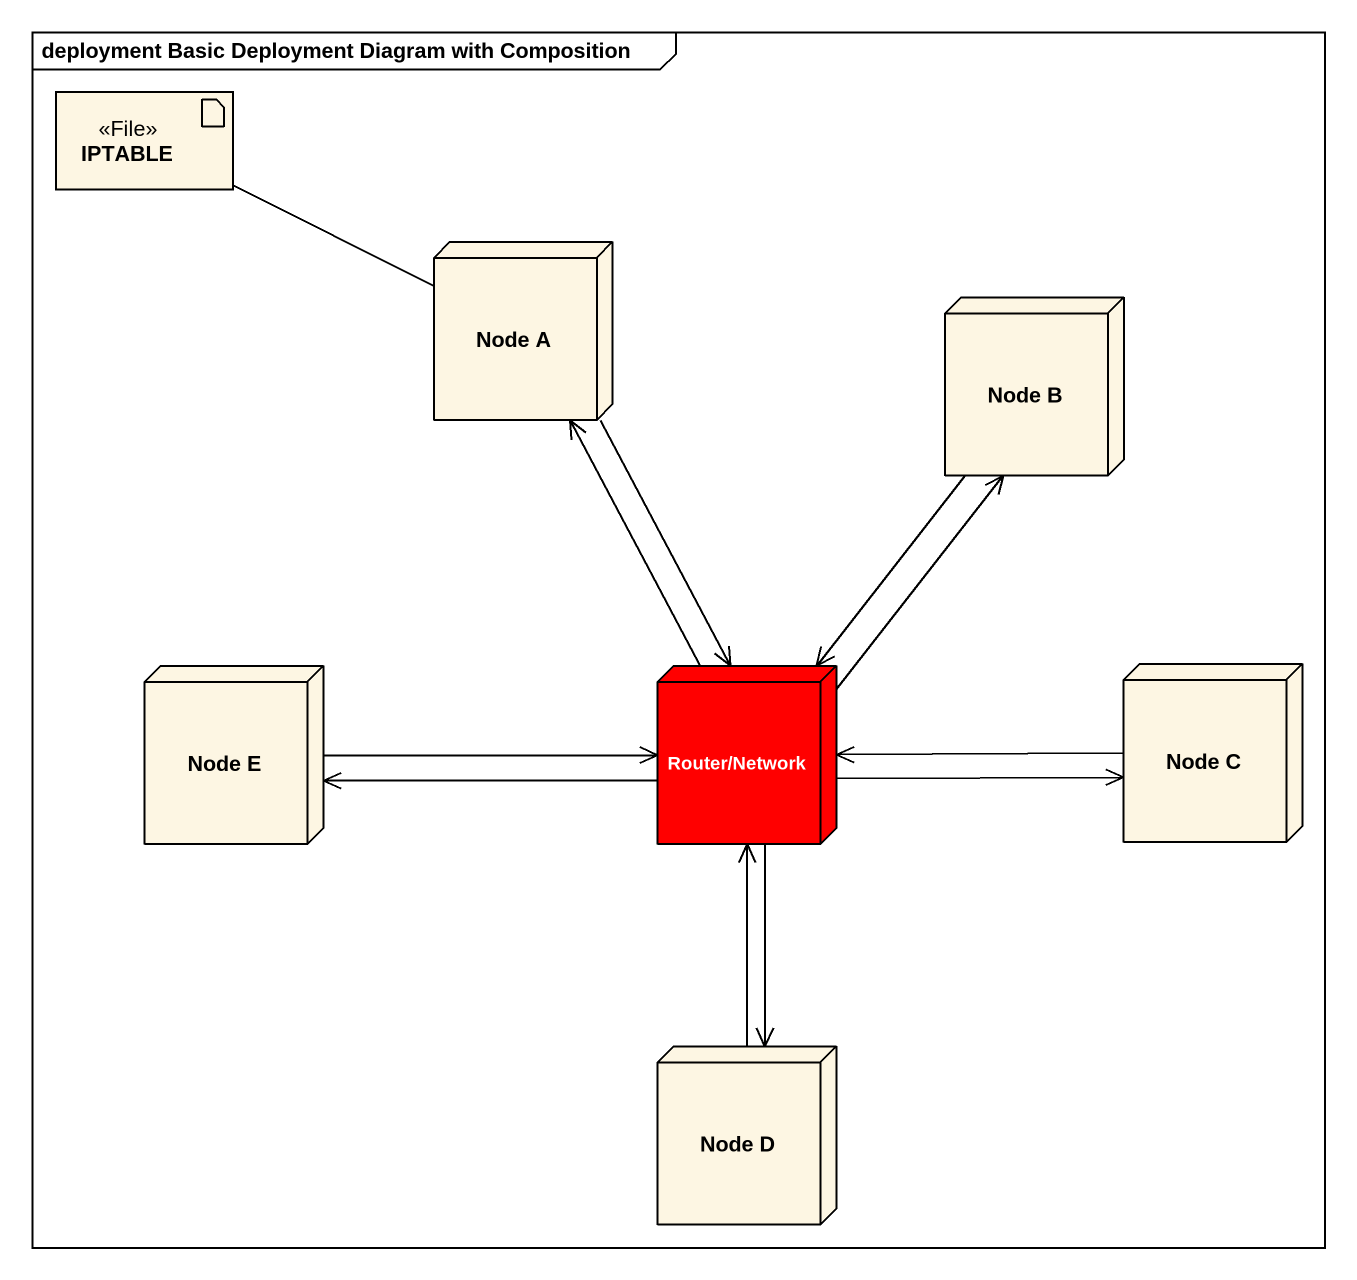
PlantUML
@startuml
mainframe deployment Basic Deployment Diagram with Composition
artifact IPTABLE <<File>>
node "Node A" as Node_A
node "Node B" as Node_B
node "Node E" as Node_E
node "Router/Network" as Router_Network #FF0000
node "Node C" as Node_C
node "Node D" as Node_D
Node_A -left- IPTABLE
Node_A --> Router_Network
Node_B --> Router_Network
Node_E -right-> Router_Network
Router_Network -up-> Node_A
Router_Network -up-> Node_B
Router_Network -left-> Node_E
Router_Network -right-> Node_C
Router_Network --> Node_D
Node_C -left-> Router_Network
Node_D -up-> Router_Network
@enduml
